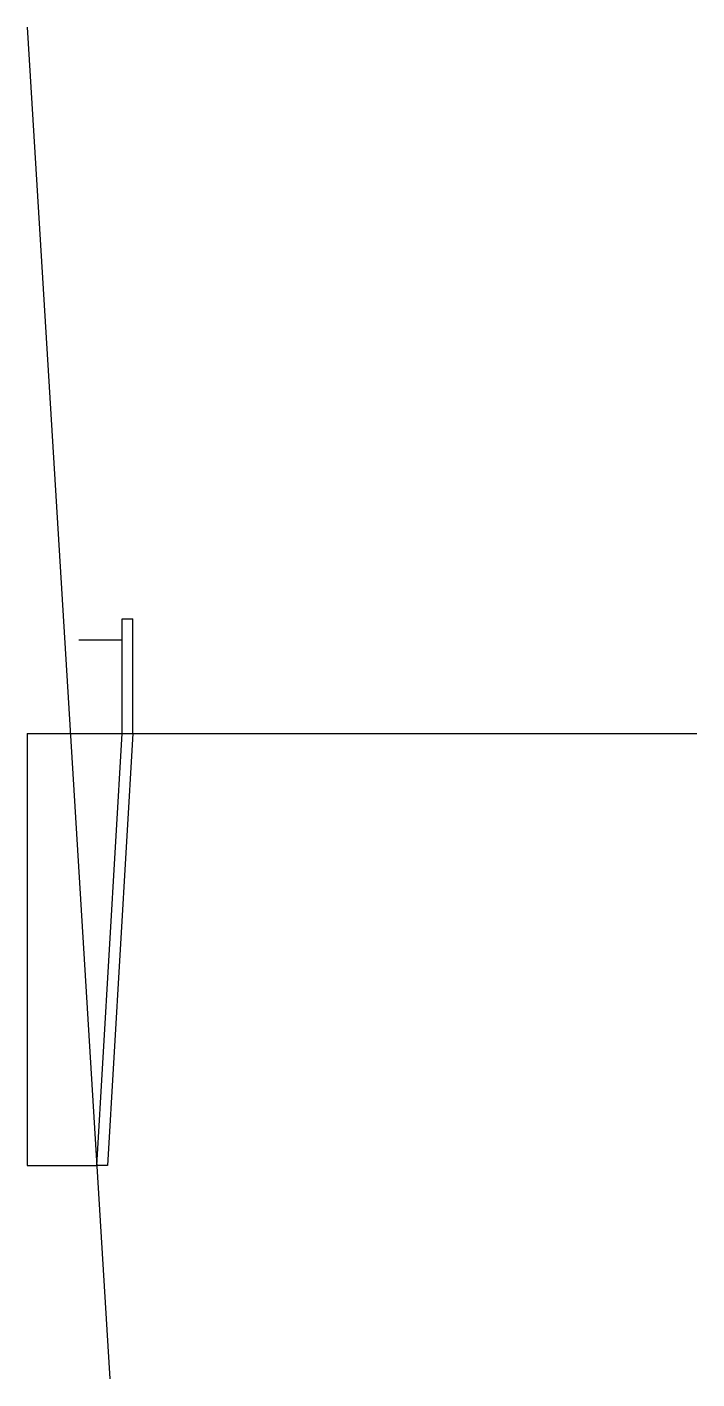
# Model space of a CAD drawing. Header units: millimetres. Extents: x 0 to 155, y -149 to 163.
import ezdxf

# ---------------------------------------------------------------- set-up
doc = ezdxf.new("R2010")
doc.units = ezdxf.units.MM
doc.layers.get('0').update_dxf_attribs({"linetype": 'CONTINUOUS'})

msp = doc.modelspace()

# ---------------------------------------------------------------- linework, layer by layer
for p, q in [((0, 163.5), (19.14, -149.42)), ((22, 0), (22, 26.5)), ((22, 26.5), (24.5, 26.5)), ((24.5, 0), (24.5, 26.5)), ((22, 21.59), (12, 21.59)), ((0, 0), (10, 0)), ((0, 0), (22, 0)), ((0, 0), (0, -100)), ((10, 0), (155, 0)), ((0, -100), (16.12, -100))]:
    msp.add_line(p, q)
msp.add_lwpolyline([(16.12, -100), (22, 0), (24.5, 0), (18.62, -100)], close=True)

doc.saveas('drawing.dxf')
